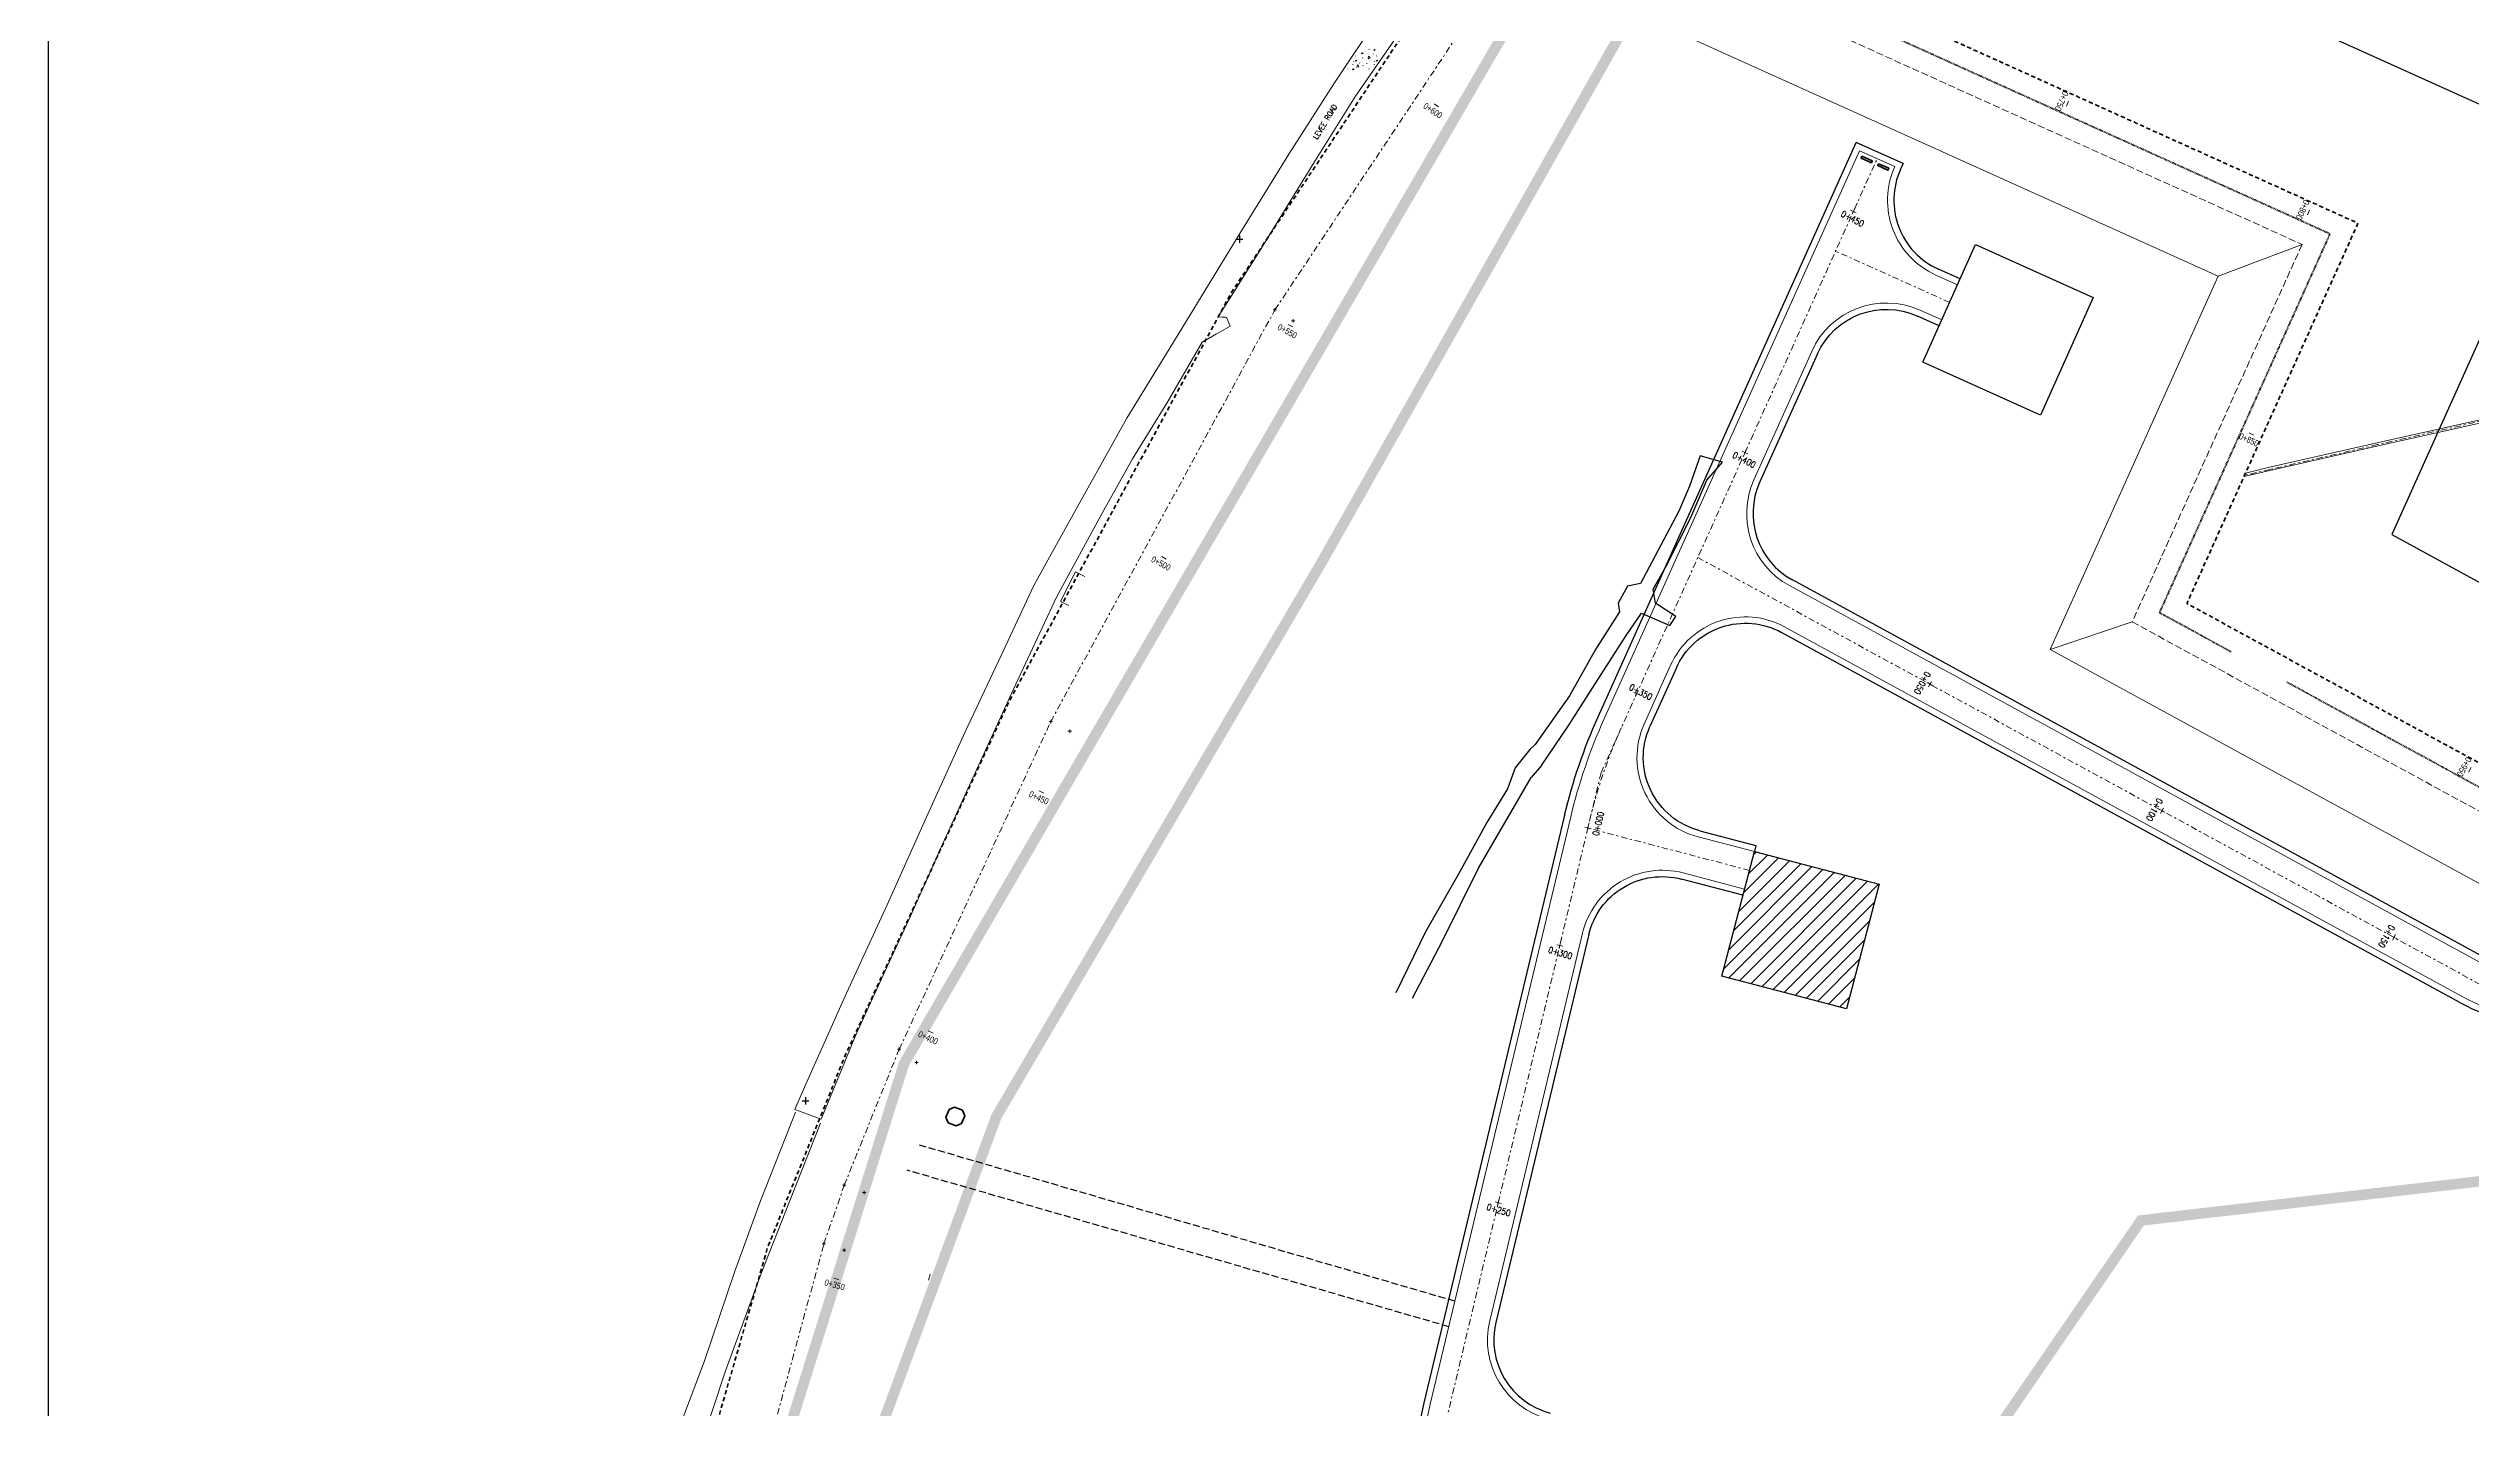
# Model space of a CAD drawing. Header units: metres. Extents: x -703672 to 3951284, y -4124475 to 4104628.
# Drawn here: x 326761.1 to 327219.4, y 4103725.8 to 4103983 of the extents above; entities that cross this region are included whole.
import ezdxf
from ezdxf.enums import TextEntityAlignment as Align

# ---------------------------------------------------------------- set-up
doc = ezdxf.new("R2010")
doc.units = ezdxf.units.M
doc.header["$MEASUREMENT"] = 0
for name, pattern in [('DGN Style 2', [1.3283826688107345, 0.7970296012864407, -0.5313530675242938]), ('DGN Style 3', [1.8597357363350286, 1.328382668810735, -0.5313530675242938]), ('DGN Style 7', [2.6567653376214695, 1.195544401929661, -0.5313530675242938, 0.3985148006432204, -0.5313530675242938])]:
    doc.linetypes.add(name, pattern=pattern)
for name, color, linetype, lineweight in [('0_가배수로', 6, 'DGN Style 2', 40), ('C-ALGN-STAT', 8, 'Continuous', 0), ('C-ALGN-STAT1', 8, 'Continuous', 0), ('C-ANNO-DIMS', 7, 'Continuous', 0), ('C-ANNO-TEXT', 7, 'Continuous', 25), ('C-PADS-OTLN', 9, 'Continuous', 30), ('C-PROP-BASE', 2, 'CONLMT', 0), ('C-PROP-CONS(Alpha)', 7, 'DGN Style 2', 40), ('C-ROAD-CNTR', 8, 'DGN Style 7', 0), ('C-ROAD-CURB', 9, 'Continuous', 0), ('C-ROAD-OTLN', 7, 'Continuous', 0), ('C-SITE-EROS', 252, 'Continuous', 0), ('C-SITE-STRC', 4, 'Continuous', 0), ('V-ANNO-PATT', 9, 'Continuous', 0), ('V-BLDG-OTLN', 7, 'Continuous', 0), ('V-DTCH-CNTR', 252, 'DGN Style 7', 0), ('V-DTCH-TOP~', 252, 'Continuous', 0), ('V-PVMT-GRVL', 9, 'Continuous', 0), ('V-SITE-WALK', 7, 'Continuous', 0)]:
    doc.layers.add(name, color=color, linetype=linetype, lineweight=lineweight)
doc.layers.add('ra', color=7, linetype='Continuous')
doc.styles.add('DGN', font='ENGINEERING.shx', dxfattribs={"width": 0.85, "height": 1.2})
doc.styles.add('Style-ENGINEERING', font='ENGINEERING.shx')
doc.styles.add('Style-STANDARD', font='STANDARD.shx')
doc.linetypes.add('CONLMT', pattern='A,0.10417,-0.00902625,[2,dgnlstyle-tsaec.shx,S=4.133597883597883e-05,R=0,X=0,Y=0],-0.00902625', length=0.1222225)

# ---------------------------------------------------------------- blocks, each defined once
blk = doc.blocks.new('lbl_tic')
at = {"color": 0, "linetype": 'ByBlock', "lineweight": -2}
blk.add_line((0, -0.04164999999999996), (0, 0.04164999999999996), dxfattribs=at)
blk = doc.blocks.new('*U464')
at = {"layer": 'C-ROAD-CURB', "linetype": 'ByBlock', "lineweight": 25}
for p, q in [((-31.15203966200352, 1.785159111022949e-05), (31.15203698724508, 1.785159111022949e-05)), ((-1.337379217147827e-06, 34.48023244738579), (-1.337379217147827e-06, -34.48019674420357))]:
    blk.add_line(p, q, dxfattribs=at)

msp = doc.modelspace()

# ---------------------------------------------------------------- hatches: boundary and pattern name
at = {"layer": 'C-ANNO-DIMS', "ltscale": 0.6}
h = msp.add_hatch(dxfattribs=at)
h.set_pattern_fill('ANSI31', color=251, scale=15)
h.set_pattern_definition([(45, (5107.240934730973, -2252.52797047561), (-1.325825214724776, 1.325825214724777), [])])
h.paths.add_polyline_path([(327107.3459212669, 4103824.961246559), (327083.7598359411, 4103831.132225329), (327077.5888571704, 4103807.546140003), (327101.1749424963, 4103801.375161232)])

# ---------------------------------------------------------------- linework, layer by layer
at = {"layer": '0_가배수로', "color": 9, "ltscale": 0.2, "transparency": 33554661, "flags": 128}
for points in [[(327046.9351024613, 4104013.742851849), (327192.6252087915, 4103947.971507637), (327160.3804271012, 4103876.323355535), (327173.9380574852, 4103868.92564632)], [(327184.4719425737, 4103863.177841092), (327235.2938900581, 4103835.446889693), (327389.7080435517, 4103846.119885806), (327381.2793547888, 4103944.053221144), (327523.1418105702, 4103955.681291291), (327570.5540069416, 4103962.126088801), (327620.1784208941, 4103966.193663715), (327675.8156990571, 4103968.195544447), (327686.2244195807, 4103969.048718261)]]:
    msp.add_lwpolyline(points, dxfattribs=at)
at = {"layer": 'C-ALGN-STAT1', "flags": 128}
for points in [[(327023.2080528825, 4103972.558923205), (327024.0406190174, 4103972.004997551)], [(327143.179329385, 4103973.036646095), (327142.7678683494, 4103972.125218744)], [(327188.7506969357, 4103952.463594314), (327188.3392359001, 4103951.552166963)], [(326995.5681021194, 4103930.844906794), (326996.4464266134, 4103930.366841858)], [(327178.2325684059, 4103909.899297232), (327177.3206617294, 4103910.309694861)], [(326971.664855307, 4103886.928682096), (326972.543179801, 4103886.450617159)], [(327219.303696861, 4103847.019876775), (327218.824713092, 4103846.142053018)], [(326948.4931097846, 4103842.608148233), (326949.4009919366, 4103842.18892276)], [(326927.5318360832, 4103797.214040633), (326928.4397182352, 4103796.794815159)], [(326909.6489520112, 4103750.488040665), (326910.6137199243, 4103750.224938263)]]:
    msp.add_lwpolyline(points, dxfattribs=at)
at = {"layer": 'C-ANNO-TEXT', "color": 0, "lineweight": -2, "ltscale": 0.6}
msp.add_lwpolyline([(328463.3450396977, 4103313.934211505), (328463.3450396977, 4102748.37939936), (326761.1303998812, 4102748.37939936), (326761.1303998812, 4104627.862561522), (328463.3450396977, 4104627.862561522), (328463.3450396977, 4103413.092090987)], dxfattribs=at)
at = {"layer": 'C-ANNO-TEXT', "color": 1, "lineweight": -2, "ltscale": 0.6, "const_width": 2}
for points in [[(327467.2386248326, 4103797.2247401), (327156.8648356255, 4103761.373978369), (326979.0661552008, 4103502.615700151), (326871.4499485465, 4103518.203972804), (326865.2079128604, 4103607.054358139), (326922.9155558757, 4103790.989934454), (327072.6458671009, 4104048.19014053), (327277.7320847269, 4104241.620140299), (327549.8820684357, 4104392.415849384)], [(327554.8350382773, 4104380.16774108), (327275.3480059607, 4104220.406195212), (327093.3818080015, 4104047.583524398), (327001.8950954843, 4103885.810832099), (326940.431142319, 4103781.08774414), (326891.8948100628, 4103650.048591174), (326879.9189725379, 4103599.019840731), (326881.1756962286, 4103522.160821603), (327011.0294437818, 4103497.589092612), (327253.4385069069, 4103456.857713948), (327544.716564442, 4103334.973178718), (327826.9203376779, 4103396.417603671), (327953.6137947738, 4102865.62848762), (328093.7569675464, 4102751.786021037), (328281.8958965763, 4102788.880219985)]]:
    msp.add_lwpolyline(points, dxfattribs=at)
at = {"layer": 'C-ANNO-TEXT', "color": 251, "lineweight": 30, "ltscale": 0.6, "elevation": 5.983413176301609}
msp.add_lwpolyline([(327148.2210934783, 4104005.32173222), (327237.5672886667, 4103964.986671002), (327204.3087896064, 4103891.086031132), (327242.859386134, 4103870.050931699), (327352.868292851, 4103877.654668839), (327344.4810744388, 4103975.106158198), (327519.4609574685, 4103989.493506075)], dxfattribs=at)
at = {"layer": 'C-PADS-OTLN', "flags": 128}
for points in [[(327125.6086251575, 4103945.941336878), (327147.8422817306, 4103935.938891408), (327137.8398362606, 4103913.705234834), (327115.6061796875, 4103923.707680305), (327125.6086251575, 4103945.941336878)], [(327083.7598359411, 4103831.132225329), (327107.3459212669, 4103824.961246559), (327101.1749424963, 4103801.375161232), (327077.5888571704, 4103807.546140003), (327083.7598359411, 4103831.132225329)]]:
    msp.add_lwpolyline(points, close=True, dxfattribs=at)
at = {"layer": 'C-PROP-BASE', "color": 30, "linetype": 'ByBlock'}
for p, q in [((326993.0779347311, 4103933.591029526), (326992.7604347311, 4103933.591029526)), ((326993.0779347311, 4103933.908847027), (326993.0779347311, 4103933.273847027)), ((326993.0779347311, 4103933.591029526), (326993.3957522312, 4103933.591029526))]:
    msp.add_line(p, q, dxfattribs=at)
at = {"layer": 'C-PROP-BASE', "linetype": 'ByBlock'}
for p, q in [((326996.5064433023, 4103931.52299048), (326996.1889433023, 4103931.52299048)), ((326996.5064433023, 4103931.84080798), (326996.5064433023, 4103931.20580798)), ((326996.5064433023, 4103931.52299048), (326996.8242608023, 4103931.52299048)), ((326950.6879347317, 4103855.710029526), (326950.3704347317, 4103855.710029526)), ((326950.6879347317, 4103856.027847027), (326950.6879347317, 4103855.392847027)), ((326950.6879347317, 4103855.710029526), (326951.0057522317, 4103855.710029526)), ((326954.2642244861, 4103853.913501364), (326953.9467244861, 4103853.913501364)), ((326954.2642244861, 4103854.231318865), (326954.2642244861, 4103853.596318864)), ((326954.2642244861, 4103853.913501364), (326954.5820419862, 4103853.913501364)), ((326922.0259347268, 4103793.757029515), (326921.7084347268, 4103793.757029515)), ((326922.0259347268, 4103794.074847016), (326922.0259347268, 4103793.439847016)), ((326922.0259347268, 4103793.757029515), (326922.3437522269, 4103793.757029515)), ((326925.317749516, 4103791.226499698), (326925.000249516, 4103791.226499698)), ((326925.317749516, 4103791.544317199), (326925.317749516, 4103790.909317199)), ((326925.317749516, 4103791.226499698), (326925.6355670161, 4103791.226499698)), ((326911.641934732, 4103768.051029527), (326911.324434732, 4103768.051029527)), ((326911.641934732, 4103768.368847027), (326911.641934732, 4103767.733847027)), ((326911.641934732, 4103768.051029527), (326911.959752232, 4103768.051029527)), ((326915.3878088041, 4103766.644541306), (326915.070308804, 4103766.644541306)), ((326915.3878088041, 4103766.962358807), (326915.3878088041, 4103766.327358807)), ((326915.3878088041, 4103766.644541306), (326915.7056263041, 4103766.644541306)), ((326907.7809347311, 4103756.941029524), (326907.4634347311, 4103756.941029524)), ((326907.7809347311, 4103757.258847025), (326907.7809347311, 4103756.623847025)), ((326907.7809347311, 4103756.941029524), (326908.0987522311, 4103756.941029524)), ((326911.604088704, 4103755.756913666), (326911.286588704, 4103755.756913666)), ((326911.604088704, 4103756.074731167), (326911.604088704, 4103755.439731167)), ((326911.604088704, 4103755.756913666), (326911.921906204, 4103755.756913666))]:
    msp.add_line(p, q, dxfattribs=at)
at = {"layer": 'C-PROP-BASE', "color": 251, "linetype": 'DGN Style 7'}
msp.add_lwpolyline([(326898.2937754635, 4103722.152647553), (326907.780934731, 4103756.941029524), (326911.6419347322, 4103768.051029528), (326922.0259347268, 4103793.757029515), (326950.6879347315, 4103855.710029526), (326993.0779347291, 4103933.591029523), (327044.750934731, 4104011.257029525)], dxfattribs=at)
at = {"layer": 'C-PROP-CONS(Alpha)', "color": 9, "transparency": 33554661, "flags": 128}
msp.add_lwpolyline([(328051.3527000129, 4102748.37939936), (328033.3155557459, 4102763.759859016), (328008.635876491, 4102785.194791595), (328001.0587122234, 4102791.754994317), (327978.7635198684, 4102811.492673358), (327966.1439298082, 4102822.81362133), (327961.8799502737, 4102829.347595384), (327957.057644274, 4102838.760785415), (327950.9142166439, 4102852.447486374), (327944.9108842695, 4102882.46314165), (327922.9503158275, 4102979.617200589), (327922.1960612735, 4102984.074704956), (327896.895254712, 4103096.805002357), (327873.602682129, 4103197.996084934), (327970.2778919048, 4103222.03458913), (327945.2853782952, 4103305.343080384), (327930.2819876203, 4103330.564998057), (327883.5789010234, 4103409.045375251), (327883.5789010235, 4103409.045375251), (327870.9613363898, 4103413.475533437), (327831.8293273544, 4103476.306306486), (327799.6734495071, 4103521.613691107), (327806.6592676204, 4103526.955593927), (327784.9216440988, 4103571.617824119), (327626.2738909589, 4103555.289453546), (327612.5795421994, 4103537.316554541), (327610.912267143, 4103605.482858766), (327464.3899750119, 4103600.408329677), (327376.9287606052, 4103410.137822579), (327521.4700117525, 4103346.727226583), (327528.8281654069, 4103347.647212733), (327568.3287292437, 4103211.27215154), (327234.5934998402, 4103358.397358307), (327245.9429127203, 4103450.162797557), (327247.4057606828, 4103462.282137395), (327240.1466832621, 4103465.304146356), (327209.4846702361, 4103470.912804143), (327163.5775247305, 4103479.173001934), (327097.1773292364, 4103490.791457197), (327094.8037589096, 4103490.336329404), (327087.5669605479, 4103491.465917642), (327077.449539086, 4103494.95888159), (327074.0302851388, 4103496.139353393), (327072.3445527111, 4103496.70369043), (327040.4265800085, 4103507.290822693), (327024.6254833043, 4103509.746641063), (327005.0554566061, 4103511.621346213), (326997.3663593705, 4103513.401218432), (326987.1858611336, 4103509.176851866), (326924.9401869376, 4103516.679666858), (326868.1898380349, 4103514.452095245, -0.4874798272826256), (326842.7291952347, 4103544.504835935), (326855.8128268328, 4103607.653487044), (326872.3549334486, 4103674.829124694), (326885.7849688843, 4103716.963841686), (326897.1820855098, 4103756.392376348), (326911.8079730987, 4103792.562866542), (326942.7784593481, 4103859.495280759), (326985.0309523789, 4103937.170100313), (327038.3759761521, 4104017.339902852), (327049.9699591843, 4104031.93014326), (327093.2772874826, 4104085.216318096), (327121.0561478767, 4104115.05712215), (327147.4927338528, 4104141.109056442), (327201.0579048989, 4104189.950156559), (327247.8236230445, 4104227.241544621), (327274.2756034104, 4104246.458416275), (327310.9052788371, 4104272.189052842), (327338.7507480193, 4104290.682435896), (327394.3822770293, 4104323.718145463), (327454.7797406209, 4104356.193582261), (327554.8217139727, 4104397.588329164), (327560.1573850386, 4104391.696800068), (327629.8959608893, 4104414.015198105), (327759.0313031515, 4104448.398455133), (327757.2739255879, 4104455.165774307), (328107.0540342975, 4104542.510103815), (328119.3380608568, 4104542.510103815), (328124.6483431717, 4104536.17317302), (328129.4254646109, 4104518.549251009), (328131.921990407, 4104503.029638088), (328135.078302787, 4104500.213224401), (328154.085317786, 4104500.667789092), (328149.8985258908, 4104547.783738694), (328149.7745655841, 4104555.824714896), (328168.0966631506, 4104560.116307975), (328180.1971601305, 4104561.571233069), (328186.8764764442, 4104562.389659171), (328203.8937110046, 4104564.517264253), (328194.5649608789, 4104557.623580912), (328191.4437345657, 4104556.202444898), (328187.3603782359, 4104545.719257489), (328182.8253075863, 4104532.763466077), (328181.3393865761, 4104525.839460123), (328180.4385673145, 4104514.508980992), (328180.3416913476, 4104501.519693172), (328182.9952471908, 4104464.369911368), (328121.0450735461, 4104464.115166628), (328089.3117504606, 4104492.939601823), (327768.6929376793, 4104411.193379837), (327762.394272341, 4104435.44831491), (327630.6153729495, 4104402.081270727), (327568.961239384, 4104381.975780278), (327586.7809209799, 4104362.299684941), (327579.7950375145, 4104360.190021981), (327526.9949811692, 4104339.560635842), (327472.178603134, 4104315.449356015), (327377.0616109308, 4104262.394203749), (327337.8150383515, 4104235.453131521), (327331.8477650884, 4104234.203481648), (327216.3820695355, 4104145.337984444), (327178.5929724798, 4104112.042658567), (327136.6371358891, 4104068.619937841), (327133.1617217513, 4104062.073926368), (327081.9927725713, 4104002.304896605), (327197.9125123062, 4103949.973291562), (327165.5484697489, 4103878.060140899), (327236.1839484199, 4103839.517953459), (327385.373955234, 4103849.829860281), (327376.9496945368, 4103947.711745712), (327522.7087312953, 4103959.659207741), (327570.1209276664, 4103966.104005254), (327619.9429955619, 4103970.187781311), (327675.5802737248, 4103972.189662043), (327840.2462419602, 4103985.686872555), (327861.3262067086, 4103740.757760243), (327930.6420660896, 4103742.354851621), (327992.4427256854, 4103748.227855178), (328033.5029494578, 4103744.724846469), (328070.8848923553, 4103745.586155542), (328069.9830035489, 4103756.769478619), (328241.8330771768, 4103770.442215998), (328288.4642937218, 4103241.598537642), (328052.9743225681, 4103223.495877456), (328046.3409570817, 4103208.988679592), (328077.9633670195, 4102853.33535271), (328045.914018165, 4102815.224954779), (328124.4115326538, 4102748.37939936)], format="xyb", dxfattribs=at)
at = {"layer": 'C-ROAD-CNTR'}
for p, q in [((327054.7634079821, 4103846.033820392), (327106.9668057176, 4103962.173450688)), ((327120.6868291084, 4103935.010866898), (327099.1157563481, 4103944.706810378)), ((327228.0243383885, 4103802.19647639), (327073.0648465031, 4103886.749988227)), ((327054.7634079821, 4103846.033820392), (327025.818523939, 4103724.969490983)), ((327082.8308985627, 4103827.581735677), (327052.2643654139, 4103835.589658112))]:
    msp.add_line(p, q, dxfattribs=at)
at = {"layer": 'C-ROAD-CNTR', "extrusion": (0, 0, -1)}
msp.add_arc((-327149.8292431817, 4103813.615319551), 100, 13.45653089447204, 24.20335659252426, dxfattribs=at)
at = {"layer": 'C-ROAD-CURB', "linetype": 'Continuous', "lineweight": 25}
for p, q in [((327054.1959671126, 4103856.601352262), (327103.0351113954, 4103965.25635188)), ((327111.8824435655, 4103961.279580136), (327103.0351113954, 4103965.25635188)), ((327111.8824435656, 4103961.279580136), (327111.3904718035, 4103960.185064817)), ((327122.6752149806, 4103939.434532981), (327118.5707825306, 4103941.27942709)), ((327118.6984432361, 4103930.587200813), (327114.594010788, 4103932.432094921)), ((327095.6884183405, 4103925.251884927), (327084.756666903, 4103900.931445541)), ((327221.7172218128, 4103811.162976103), (327090.9501732346, 4103882.515902311)), ((327217.0663739833, 4103802.650653082), (327088.900262979, 4103872.584379969)), ((327069.0078208549, 4103865.894163736), (327064.0099281141, 4103854.775090259)), ((327047.8577163762, 4103838.014709316), (327021.2698646259, 4103726.89701893)), ((327073.4288458449, 4103835.079270414), (327084.0639525701, 4103832.293049637)), ((327084.0639525701, 4103832.293049637), (327083.7598359411, 4103831.132225328)), ((327081.6006078743, 4103822.890372736), (327069.9601042388, 4103825.939990753)), ((327052.4286292069, 4103815.434552801), (327034.8773275584, 4103742.083004103)), ((327021.2698646259, 4103726.89701893), (326994.7917082316, 4103602.316795134))]:
    msp.add_line(p, q, dxfattribs=at)
for centre, radius, start, end in [((327124.4334460302, 4103954.322401317), 14.3, 155.7966434061317, 245.7966434119009), ((327097.7996411307, 4103895.068782042), 14.3, 155.7966434061317, 241.3809486233237), ((327235.5119543593, 4103836.444300316), 38.49999999999999, 241.3809486233237, 273.9539547602727), ((327048.7847460927, 4103738.755285708), 14.3, 166.5434691055279, 255.3379961001856)]:
    msp.add_arc(centre, radius, start, end, dxfattribs=at)
at = {"layer": 'C-ROAD-CURB', "linetype": 'Continuous', "lineweight": 25, "extrusion": (0, 0, -1)}
for centre, radius, start, end in [((-327108.731347289, 4103919.389120694), 14.3, 24.20376486075331, 114.2033565880991), ((-327082.0507950825, 4103860.031500238), 14.3, 24.2033565938683, 118.6190513766763), ((-327149.8292431817, 4103813.615319551), 104.85, 13.45653089447204, 24.20335659252426), ((-327077.0529023418, 4103848.91242676), 14.3, 284.6806062265426, 24.2033565938683), ((-327066.3360477412, 4103812.106834406), 14.3, 13.45653089447204, 104.6806062297781)]:
    msp.add_arc(centre, radius, start, end, dxfattribs=at)
at = {"layer": 'C-ROAD-OTLN'}
for p, q in [((327055.2904824324, 4103856.109380499), (327103.6376549532, 4103963.669864798)), ((327110.2959564829, 4103960.677036579), (327103.6376549532, 4103963.669864798)), ((327122.1832432185, 4103938.340017661), (327118.0788107685, 4103940.18491177)), ((327122.1914427473, 4103938.358259584), (327119.1904149984, 4103931.681716133)), ((327119.1904149984, 4103931.681716133), (327115.0859825503, 4103933.526610241)), ((327094.5939030207, 4103925.743856689), (327083.6621515832, 4103901.423417303)), ((327221.14244129, 4103810.109587594), (327090.3753927118, 4103881.462513803)), ((327217.6411545061, 4103803.704041591), (327089.4750435018, 4103873.637768477)), ((327067.913305535, 4103866.386135499), (327062.9154127943, 4103855.267062021)), ((327049.0247724768, 4103837.735460219), (327022.4404726955, 4103726.632614455)), ((327073.1247292158, 4103833.918446105), (327083.7598359411, 4103831.132225329)), ((327083.7598359411, 4103831.132225329), (327081.9047245035, 4103824.051197045)), ((327081.9047245035, 4103824.051197045), (327070.2642208679, 4103827.100815062)), ((327051.2615731061, 4103815.713801897), (327033.7102714576, 4103742.362253198)), ((327022.4404726955, 4103726.632614455), (327003.9278778852, 4103639.530507716))]:
    msp.add_line(p, q, dxfattribs=at)
at = {"layer": 'C-ROAD-OTLN', "linetype": 'DGN Style 3', "lineweight": 25}
for p, q in [((327027.0977153537, 4103746.096467819), (326925.4946311203, 4103775.732452147)), ((327025.945100259, 4103741.279383369), (326923.5599041772, 4103770.85556455))]:
    msp.add_line(p, q, dxfattribs=at)
at = {"layer": 'C-ROAD-OTLN', "lineweight": 35, "flags": 128}
for points in [[(327104.1068095947, 4103962.639379247), (327106.0434448924, 4103961.76888446), (327105.8815965864, 4103961.408812065), (327103.9449612886, 4103962.279306851), (327104.1068095947, 4103962.639379247)], [(327107.2514606786, 4103961.233678184), (327109.1880959763, 4103960.363183397), (327109.0262476702, 4103960.003111002), (327107.0896123725, 4103960.873605789), (327107.2514606786, 4103961.233678184)]]:
    msp.add_lwpolyline(points, close=True, dxfattribs=at)
at = {"layer": 'C-ROAD-OTLN'}
for centre, radius, start, end in [((327124.4334460302, 4103954.322401317), 15.5, 155.7966434061317, 245.7966434119009), ((327097.7996411307, 4103895.068782042), 15.5, 155.7966434061317, 241.3809486233237), ((327235.5119543593, 4103836.444300316), 37.3, 241.3809486233237, 273.9539547602727), ((327048.7847460927, 4103738.755285708), 15.5, 166.5434691055279, 255.3379961001856)]:
    msp.add_arc(centre, radius, start, end, dxfattribs=at)
at = {"layer": 'C-ROAD-OTLN', "extrusion": (0, 0, -1)}
for centre, radius, start, end in [((-327108.731347289, 4103919.389120694), 15.5, 24.20376486075331, 114.2033565880991), ((-327082.0507950825, 4103860.031500238), 15.5, 24.2033565938683, 118.6190513766763), ((-327149.8292431817, 4103813.615319551), 103.65, 13.45653089447204, 24.20335659252426), ((-327077.0529023418, 4103848.91242676), 15.5, 284.6806062265426, 24.2033565938683), ((-327066.3360477412, 4103812.106834406), 15.5, 13.45653089447204, 104.6806062297781)]:
    msp.add_arc(centre, radius, start, end, dxfattribs=at)
at = {"layer": 'C-SITE-EROS', "linetype": 'DGN Style 3', "transparency": 33554661}
for p, q in [((327045.8602168753, 4104009.839384985), (327187.3379052768, 4103945.969723712)), ((327187.3379052768, 4103945.969723712), (327155.2123844536, 4103874.586570171)), ((327155.2123844536, 4103874.586570171), (327234.4038316964, 4103831.375825928))]:
    msp.add_line(p, q, dxfattribs=at)
at = {"layer": 'C-SITE-EROS', "linetype": 'Continuous'}
for p, q in [((327031.6446568436, 4104003.090793403), (327171.4759947328, 4103939.964371935)), ((327171.4759947326, 4103939.964371935), (327187.3379052769, 4103945.969723712)), ((327139.7082565103, 4103869.376214077), (327171.4759947326, 4103939.964371935)), ((327139.7082565103, 4103869.376214077), (327155.2123844538, 4103874.586570171)), ((327139.7082565103, 4103869.376214077), (327231.7336566102, 4103819.162634631))]:
    msp.add_line(p, q, dxfattribs=at)
at = {"layer": 'C-SITE-STRC', "lineweight": 60, "flags": 128}
msp.add_lwpolyline([(326933.8273741061, 4103779.719792483), (326932.7666845485, 4103779.26947701), (326931.3106251546, 4103779.857655675), (326930.8603096816, 4103780.918345234), (326931.448488346, 4103782.374404628), (326932.5091779066, 4103782.824720101), (326933.9652372998, 4103782.236541436), (326934.4155527728, 4103781.175851876), (326933.8273741061, 4103779.719792483)], close=True, dxfattribs=at)
at = {"layer": 'ra'}
for p, q in [((327073.5030028798, 4103905.963467593, 7.53), (327071.512448984, 4103900.271202298, 7.47)), ((327077.7564306933, 4103904.801458628, 7.49), (327073.5030028798, 4103905.963467593, 7.53)), ((327074.7752679386, 4103901.365598237, 7.52), (327077.7564306933, 4103904.801458628, 7.49)), ((327071.512448984, 4103900.271202298, 7.47), (327069.4986971066, 4103895.517635493, 7.47)), ((327071.7403066165, 4103894.338073369, 7.45), (327074.7752679386, 4103901.365598237, 7.52)), ((327069.4986971066, 4103895.517635493, 7.47), (327064.9209649989, 4103886.953321991, 7.31)), ((327067.0810008061, 4103885.131338097, 7.41), (327071.7403066165, 4103894.338073369, 7.45)), ((327064.9209649989, 4103886.953321991, 7.31), (327062.2385952365, 4103881.845784673, 7.41)), ((327064.5953529584, 4103880.766815239, 7.44), (327067.0810008061, 4103885.131338097, 7.41)), ((327059.7387972284, 4103881.360424066, 7.38), (327058.0056962006, 4103878.151279191, 7.46)), ((327062.2385952365, 4103881.845784673, 7.41), (327059.7387972284, 4103881.360424066, 7.38)), ((327065.0581226333, 4103878.14446663, 7.43), (327064.5953529584, 4103880.766815239, 7.44)), ((327058.2368630444, 4103876.498033327, 7.52), (327053.7192138377, 4103869.358769314, 7.46)), ((327058.0056962006, 4103878.151279191, 7.46), (327058.2368630444, 4103876.498033327, 7.52)), ((327059.4792030951, 4103871.998817373, 7.62), (327062.387456344, 4103876.245396707, 7.52)), ((327062.387456344, 4103876.245396707, 7.52), (327067.7464089804, 4103873.911799561, 7.5)), ((327068.8831194203, 4103875.592188318, 7.53), (327065.0581226333, 4103878.14446663, 7.43)), ((327053.1798686355, 4103862.144543662, 7.58), (327059.4792030951, 4103871.998817373, 7.62)), ((327067.7464089804, 4103873.911799561, 7.5), (327068.8831194203, 4103875.592188318, 7.53)), ((327053.7192138377, 4103869.358769314, 7.46), (327048.8053777119, 4103860.603505324, 7.48)), ((327048.6841642841, 4103855.049826516, 7.43), (327053.1798686355, 4103862.144543662, 7.58)), ((327048.8053777119, 4103860.603505324, 7.48), (327042.3314418445, 4103851.386057609, 7.37)), ((327043.5145377302, 4103847.397205377, 7.27), (327048.6841642841, 4103855.049826516, 7.43)), ((327041.3002203718, 4103850.438606146, 7.35), (327038.5070238049, 4103846.951768189, 7.28)), ((327042.3314418445, 4103851.386057609, 7.37), (327041.3002203718, 4103850.438606146, 7.35)), ((327031.6014487547, 4103827.993259565, 7.38), (327041.5722801327, 4103845.13068372, 7.25)), ((327038.5070238049, 4103846.951768189, 7.28), (327037.0972327921, 4103842.995634938, 7.33)), ((327043.5145377302, 4103847.397205377, 7.27), (327041.5722801327, 4103845.13068372, 7.25)), ((327037.0972327921, 4103842.995634938, 7.33), (327033.1865940284, 4103836.608730096, 7.39)), ((327033.1865940284, 4103836.608730096, 7.39), (327027.8766532696, 4103826.999634086, 7.48)), ((327027.8766532696, 4103826.999634086, 7.48), (327021.5879688693, 4103815.943868146, 7.44)), ((327024.8048718104, 4103814.246611398, 7.38), (327031.6014487547, 4103827.993259565, 7.38)), ((327021.5879688693, 4103815.943868146, 7.44), (327015.9667228322, 4103804.42791634, 7.47)), ((327019.1024256733, 4103803.385518771, 7.49), (327024.8048718104, 4103814.246611398, 7.38))]:
    msp.add_line(p, q, dxfattribs=at)
at = {"layer": 'V-ANNO-PATT', "linetype": 'Continuous'}
for p, q in [((327008.301143833, 4103981.544904762, 11.34928736597924), (327008.3366458099, 4103981.624903859, 11.34922275320487)), ((327009.6507751296, 4103981.180808875, 11.36301496837032), (327009.6863771026, 4103981.260807971, 11.36295124448668)), ((327010.8496990407, 4103982.868089821, 11.36565364029474), (327010.8851953867, 4103982.814790423, 11.36622248409394)), ((327011.7473275886, 4103982.016199441, 11.37768153694428), (327011.7562238618, 4103981.936300343, 11.37814034199513)), ((327012.3009858045, 4103981.544904762, 11.38484299550208), (327012.3364877814, 4103981.624903859, 11.3847783827277)), ((327006.8497018144, 4103979.192831323, 11.34756344921814), (327006.8851981604, 4103979.139531926, 11.34813229301734)), ((327007.8441951571, 4103979.9653226, 11.35273246083337), (327007.8797971301, 4103980.045321697, 11.35266873694973)), ((327007.9115172229, 4103980.550615991, 11.35054927295338), (327007.9471135649, 4103980.497316593, 11.35111900564332)), ((327009.1076604177, 4103980.324618543, 11.36225616134875), (327009.1431567636, 4103980.271319145, 11.36282500514795)), ((327009.7395116494, 4103979.761124906, 11.37055087722054), (327009.7751136181, 4103979.841024004, 11.37048762854813)), ((327010.4587996939, 4103980.150820505, 11.3750927701245), (327010.4944016626, 4103980.230719603, 11.3750295214521)), ((327010.8495437859, 4103979.192831323, 11.38311907874097), (327010.8850401319, 4103979.139531926, 11.38368792254017)), ((327011.8440371286, 4103979.9653226, 11.38828809035621), (327011.8796391016, 4103980.045321697, 11.38822436647256)), ((327011.9113591945, 4103980.550615991, 11.38610490247621), (327011.9469555365, 4103980.497316593, 11.38667463516615))]:
    msp.add_line(p, q, dxfattribs=at)
at = {"layer": 'V-ANNO-PATT', "linetype": 'Continuous', "extrusion": (-0.008888807010631402, 0.00475230008571231, 0.9999492010866468), "elevation": 16607.98687870518, "flags": 128}
msp.add_lwpolyline([(326996.6567711662, 4103949.419051351), (326996.7632711661, 4103949.641051349), (326996.9408711662, 4103949.507851349), (326996.6567711662, 4103949.419051351)], dxfattribs=at)
at = {"layer": 'V-ANNO-PATT', "linetype": 'Continuous', "extrusion": (-0.00888880700152464, 0.004752300075215678, 0.9999492010867778), "elevation": 16607.9868386052, "flags": 128}
msp.add_lwpolyline([(326997.9129711922, 4103948.50565151), (326997.9833711922, 4103949.013151511), (326998.3013711923, 4103948.684751509), (326997.9212711923, 4103948.50865151)], dxfattribs=at)
at = {"layer": 'V-ANNO-PATT', "linetype": 'Continuous', "extrusion": (-0.008888807004627122, 0.004752300066499531, 0.9999492010867914), "flags": 128}
for points, elevation in [([(326998.9638711829, 4103950.05385165), (326999.0703711832, 4103950.275851651), (326999.2479711829, 4103950.142651652), (326998.9638711829, 4103950.05385165)], 16607.98680181973), ([(326994.9638711831, 4103946.378551652), (326995.070371183, 4103946.60055165), (326995.2479711828, 4103946.467351649), (326994.9638711831, 4103946.378551652)], 16607.98680181977)]:
    msp.add_lwpolyline(points, dxfattribs=dict(at, elevation=elevation))
at = {"layer": 'V-ANNO-PATT', "linetype": 'Continuous', "extrusion": (-0.008888807010791549, 0.004752300085509712, 0.9999492010866464), "elevation": 16607.98687782136, "flags": 128}
msp.add_lwpolyline([(326995.5005711655, 4103948.029151357), (326995.6071711653, 4103948.25115136), (326995.7847711655, 4103948.117951358), (326995.5005711655, 4103948.029151357)], dxfattribs=at)
at = {"layer": 'V-ANNO-PATT', "linetype": 'Continuous', "extrusion": (-0.008888807009327676, 0.004752300082851797, 0.999949201086672), "elevation": 16607.98686739202, "flags": 128}
msp.add_lwpolyline([(326995.7225711693, 4103946.93805139), (326995.9623711696, 4103947.390851389), (326996.1488711694, 4103946.97355139), (326995.7314711694, 4103946.938051389)], dxfattribs=at)
at = {"layer": 'V-ANNO-PATT', "linetype": 'Continuous', "extrusion": (-0.008888807005809882, 0.004752300083117499, 0.999949201086702), "elevation": 16607.98686963281, "flags": 128}
msp.add_lwpolyline([(326999.5005711802, 4103948.029151388), (326999.6071711802, 4103948.25115139), (326999.7202085071, 4103948.166373393)], dxfattribs=at)
at = {"layer": 'V-ANNO-PATT', "linetype": 'Continuous', "extrusion": (-0.006745515096435476, -0.002107708448025791, 0.9999750274837776), "elevation": -10844.47199290166, "flags": 128}
msp.add_lwpolyline([(327005.1132939265, 4103966.920645318), (327004.9555027864, 4103966.871343016)], dxfattribs=at)
at = {"layer": 'V-BLDG-OTLN', "linetype": 'Continuous', "extrusion": (0.4336167155785596, -0.2484681014417151, 0.8661640413552231), "elevation": -877901.4673434887, "flags": 128}
msp.add_lwpolyline([(3723290.226209364, 1521564.033649727), (3723290.104829164, 1521566.243293489), (3723283.825411109, 1521565.898352357), (3723283.936677053, 1521563.87283173)], dxfattribs=at)
at = {"layer": 'V-DTCH-CNTR'}
msp.add_polyline3d([(327376.9606838096, 4103947.58406083, 6.858684794135712), (327376.8564191138, 4103947.559106064, 6.858695921021678), (327358.6388195591, 4103943.654522348, 6.738398109728038), (327333.7280034515, 4103937.907249865, 6.66662491581765), (327305.4447816215, 4103931.890537461, 6.86571304000212), (327267.5893310937, 4103923.029890019, 6.483101757772737), (327243.1833821035, 4103917.493787744, 6.488525897474972), (327225.1324997105, 4103913.453795479, 6.583549530834162), (327201.5977234867, 4103908.099390991, 6.601482341351165), (327181.2818509958, 4103903.418508308, 6.641194399431861), (327176.4581270933, 4103902.301483151, 6.588134407776053)], dxfattribs=at)
at = {"layer": 'V-DTCH-TOP~', "linetype": 'Continuous'}
for points in [[(327176.6522842876, 4103902.732901925, 7.024771639855494), (327181.1762324547, 4103903.849434528, 7.05675877400413), (327201.7834427703, 4103908.520206857, 7.067994599850856), (327225.0204068513, 4103913.706575987, 7.078964695149338), (327243.0724162961, 4103917.963259079, 6.975266764361749), (327267.4449363278, 4103923.359657106, 7.035635428355711), (327305.0554053014, 4103932.166978702, 7.043843330422682), (327333.7484103859, 4103938.467059284, 6.737634875682886), (327358.3706678234, 4103944.088661733, 7.040206472824906), (327371.0076105692, 4103946.851689061, 6.85273811126271), (327398.5198917987, 4103953.483752251, 6.973971061735078), (327413.4996670089, 4103956.743587356, 6.830696813908993)], [(327376.9943785504, 4103947.192560034, 6.906300440381337), (327376.7292251419, 4103947.128190226, 6.90540524427783), (327358.8723535009, 4103943.29009265, 6.859220483743883), (327333.7560254447, 4103937.550738451, 6.844032152448705), (327305.6405210821, 4103931.290060135, 6.857481711536607), (327267.8296067204, 4103922.629011367, 6.945325175149478), (327243.2032295461, 4103917.157263606, 6.956019156014598), (327225.1869346325, 4103913.133145304, 7.076710427525718), (327201.7022333908, 4103907.883677945, 7.082692200699128), (327181.2188656403, 4103903.205077282, 7.09696831066568), (327176.3607500643, 4103902.085110646, 7.051729774523935)]]:
    msp.add_polyline3d(points, dxfattribs=at)
at = {"layer": 'V-PVMT-GRVL', "linetype": 'Continuous'}
for points in [[(326902.4307397266, 4103781.875897856, 11.19545629602576), (326895.7914857034, 4103765.101769996, 11.57075456676708), (326890.8933594294, 4103751.564922925, 11.63386592749884), (326885.1563944803, 4103734.64208827, 11.75510403305164), (326879.5327589634, 4103719.838045964, 11.77250758433838)], [(326907.1657572107, 4103779.764841011, 11.19306500367506), (326901.2718055127, 4103764.957140814, 11.45990557903475), (326895.9010517693, 4103751.355892628, 11.61844096046246), (326889.0842364597, 4103732.749090915, 11.79384854982639), (326884.5097586311, 4103718.831420667, 11.74975144258377)]]:
    msp.add_polyline3d(points, dxfattribs=at)
at = {"layer": 'V-SITE-WALK', "linetype": 'Continuous'}
msp.add_line((326902.2915729515, 4103782.387751229, 11.21209557184593), (326907.2762670137, 4103780.538530518, 11.13760096526373), dxfattribs=at)
for points in [[(327015.8242208528, 4103993.534814995, 11.56454292837649), (327012.9964528068, 4103989.430488725, 11.56302340324138), (327004.1984873128, 4103976.370063199, 11.44968703296959), (326995.7084427194, 4103963.021940068, 11.38062397338017), (326985.9728338413, 4103947.230917315, 11.33615699362819), (326975.4453548092, 4103930.066882571, 11.43439102391204), (326965.1005174918, 4103913.104510883, 11.37939677674913), (326953.4051376962, 4103892.178981707, 11.37495894016171), (326947.5051413529, 4103881.440388717, 11.41172243017666), (326941.2944575386, 4103868.230285231, 11.44258224985896), (326934.4699591148, 4103853.759748316, 11.38990870934246), (326926.7878158994, 4103836.829255498, 11.33110160926437), (326919.7235983932, 4103821.095988119, 11.37539820712591), (326912.0688028972, 4103804.346134172, 11.22769789766056), (326904.1372024009, 4103786.584036815, 11.21438255705966), (326902.2915729515, 4103782.387751229, 11.21209557184593)], [(327015.8242208528, 4103993.534814995, 11.56454292837649), (327012.9964528068, 4103989.430488725, 11.56302340324138), (327004.1984873128, 4103976.370063199, 11.44968703296959), (326995.7084427194, 4103963.021940068, 11.38062397338017), (326985.9728338413, 4103947.230917315, 11.33615699362819), (326975.4453548092, 4103930.066882571, 11.43439102391204), (326965.1005174918, 4103913.104510883, 11.37939677674913), (326953.4051376962, 4103892.178981707, 11.37495894016171), (326947.5051413529, 4103881.440388717, 11.41172243017666), (326941.2944575386, 4103868.230285231, 11.44258224985896), (326934.4699591148, 4103853.759748316, 11.38990870934246), (326926.7878158994, 4103836.829255498, 11.33110160926437), (326919.7235983932, 4103821.095988119, 11.37539820712591), (326912.0688028972, 4103804.346134172, 11.22769789766056), (326904.1372024009, 4103786.584036815, 11.21438255705966), (326902.2915729515, 4103782.387751229, 11.21209557184593)], [(327020.2980713365, 4103991.408026901, 11.55172662642043), (327016.8057062388, 4103986.294814193, 11.53701592053719), (327008.329050761, 4103974.040017345, 11.43017766391976), (327000.4538839465, 4103961.425854817, 11.37589753042942), (326990.1854380283, 4103944.672243456, 11.2718011732989), (326982.3651018246, 4103932.275225347, 11.29472292095294), (326983.9355779631, 4103932.171899643, 10.42702598173006), (326984.6010782613, 4103930.507233647, 10.28578373969547), (326979.314439402, 4103927.477160911, 11.36866088829386), (326972.8177870201, 4103916.267720658, 11.40055466807139), (326966.1779874403, 4103905.405970922, 11.33252562735969), (326960.3786178668, 4103895.170108825, 11.30344998369378), (326951.7808851811, 4103879.229949695, 11.3687681679532), (326943.6610967387, 4103861.825341978, 11.35165566952301), (326935.9898502641, 4103845.211409444, 11.32948185038788), (326930.3298759788, 4103832.764291401, 11.26032610765233), (326924.1372915425, 4103818.951823099, 11.32283744780779), (326919.3405884437, 4103808.611721166, 11.23221530725955), (326913.892161696, 4103796.594973076, 11.13084177209434), (326907.2762670137, 4103780.538530518, 11.13760096526373)], [(327020.2980713365, 4103991.408026901, 11.55172662642043), (327016.8057062388, 4103986.294814193, 11.53701592053719), (327008.329050761, 4103974.040017345, 11.43017766391976), (327000.4538839465, 4103961.425854817, 11.37589753042942), (326990.1854380283, 4103944.672243456, 11.2718011732989), (326982.3651018246, 4103932.275225347, 11.29472292095294), (326983.7593160122, 4103932.183496375, 10.52441170542897)], [(326982.0530894243, 4103929.046836651, 10.80769547981929), (326979.314439402, 4103927.477160911, 11.36866088829386), (326972.8177870201, 4103916.267720658, 11.40055466807139), (326966.1779874403, 4103905.405970922, 11.33252562735969), (326960.3786178668, 4103895.170108825, 11.30344998369378), (326951.7808851811, 4103879.229949695, 11.3687681679532), (326943.6610967387, 4103861.825341978, 11.35165566952301), (326935.9898502641, 4103845.211409444, 11.32948185038788), (326930.3298759788, 4103832.764291401, 11.26032610765233), (326924.1372915425, 4103818.951823099, 11.32283744780779), (326919.3405884437, 4103808.611721166, 11.23221530725955), (326913.892161696, 4103796.594973076, 11.13084177209434), (326907.2762670137, 4103780.538530518, 11.13760096526373)]]:
    msp.add_polyline3d(points, dxfattribs=at)

# ---------------------------------------------------------------- block references
at = {"layer": 'C-ALGN-STAT', "lineweight": 18}
for p, xscale, yscale, zscale, rotation in [((327102.4887694059, 4103952.210927655), 14.40576230492197, 14.40576230492197, 14.40576230492197, 65.79669639688872), ((327102.4887696581, 4103952.210926934), 14.40576230492196, 14.40576230492196, 14.40576230492196, 65.79664338859324), ((327102.488768684, 4103952.210927403), 14.40576230492196, 14.40576230492196, 14.40576230492196, 335.7966433885933), ((327102.4887694059, 4103952.210927655), 14.40576230492197, 14.40576230492197, 14.40576230492197, 335.7966963968887), ((327081.9899459846, 4103906.60612266), 14.40576230492197, 14.40576230492197, 14.40576230492197, 65.79669639688872), ((327081.9899462367, 4103906.60612194), 14.40576230492196, 14.40576230492196, 14.40576230492196, 65.79664338859324), ((327081.9899452626, 4103906.606122409), 14.40576230492196, 14.40576230492196, 14.40576230492196, 335.7966433885933), ((327081.9899459846, 4103906.60612266), 14.40576230492197, 14.40576230492197, 14.40576230492197, 335.7966963968887), ((327116.9559054132, 4103862.800562027), 14.40576230492196, 14.40576230492196, 14.40576230492196, 241.4064135745437), ((327116.9559052173, 4103862.800562765), 14.40576230492194, 14.40576230492194, 14.40576230492194, 241.4063605662482), ((327116.9559046741, 4103862.80056183), 14.40576230492196, 14.40576230492196, 14.40576230492196, 331.4063605662482), ((327116.9559054132, 4103862.800562027), 14.40576230492196, 14.40576230492196, 14.40576230492196, 331.4064135745436), ((327061.4911215176, 4103861.001318141), 14.40576230492197, 14.40576230492197, 14.40576230492197, 65.7965869830108), ((327061.4911217697, 4103861.001317419), 14.40576230492196, 14.40576230492196, 14.40576230492196, 65.79653397471533), ((327061.4911207956, 4103861.001317888), 14.40576230492196, 14.40576230492196, 14.40576230492196, 335.7965339747153), ((327061.4911215176, 4103861.001318141), 14.40576230492197, 14.40576230492197, 14.40576230492197, 335.7965869830108), ((327160.8470930867, 4103838.851374317), 14.40576230492194, 14.40576230492194, 14.40576230492194, 241.4063605662482), ((327160.8470932826, 4103838.851373579), 14.40576230492196, 14.40576230492196, 14.40576230492196, 241.4064135745437), ((327160.8470925435, 4103838.851373382), 14.40576230492196, 14.40576230492196, 14.40576230492196, 331.4063605662482), ((327160.8470932826, 4103838.851373579), 14.40576230492196, 14.40576230492196, 14.40576230492196, 331.4064135745436), ((327052.2662328983, 4103835.589181468), 14.40576230492194, 14.40576230492194, 14.40576230492194, 255.3476783569442), ((327052.2662332662, 4103835.589180799), 14.40576230492196, 14.40576230492196, 14.40576230492196, 255.3477313652397), ((327052.2662325963, 4103835.589180429), 14.40576230492196, 14.40576230492196, 14.40576230492196, 345.3476783569442), ((327052.2662332662, 4103835.589180799), 14.40576230492197, 14.40576230492197, 14.40576230492197, 345.3477313652398), ((327046.9529430614, 4103813.365913839), 14.40576230492197, 14.40576230492197, 14.40576230492197, 76.54352213185454), ((327046.9529434437, 4103813.365913177), 14.40576230492197, 14.40576230492197, 14.40576230492197, 76.54346912355909), ((327046.9529423992, 4103813.365913457), 14.40576230492196, 14.40576230492196, 14.40576230492196, 346.5434691235591), ((327046.9529430614, 4103813.365913839), 14.40576230492195, 14.40576230492195, 14.40576230492195, 346.5435221318545), ((327204.7382809569, 4103814.902185868), 14.40576230492194, 14.40576230492194, 14.40576230492194, 241.4063605662482), ((327204.7382811528, 4103814.90218513), 14.40576230492196, 14.40576230492196, 14.40576230492196, 241.4064135745437), ((327204.7382804137, 4103814.902184933), 14.40576230492196, 14.40576230492196, 14.40576230492196, 331.4063605662482), ((327204.7382811528, 4103814.90218513), 14.40576230492196, 14.40576230492196, 14.40576230492196, 331.4064135745436), ((327035.3117030552, 4103764.739979533), 14.40576230492197, 14.40576230492197, 14.40576230492197, 76.54352211164411), ((327035.3117034375, 4103764.739978871), 14.40576230492196, 14.40576230492196, 14.40576230492196, 76.54346910334863), ((327035.3117023929, 4103764.739979152), 14.40576230492196, 14.40576230492196, 14.40576230492196, 346.5434691033486), ((327035.3117030552, 4103764.739979533), 14.40576230492197, 14.40576230492197, 14.40576230492197, 346.5435221116441), ((326927.7089048779, 4103750.638539246), 14.40576230492197, 14.40576230492197, 14.40576230492197, 345.3380490845729)]:
    msp.add_blockref('lbl_tic', p, dxfattribs=dict(at, xscale=xscale, yscale=yscale, zscale=zscale, rotation=rotation))
at = {"layer": 'C-ROAD-CURB', "color": 30, "linetype": 'Continuous', "lineweight": 25, "xscale": 0.02, "yscale": 0.02, "zscale": 0.02}
msp.add_blockref('*U464', (326986.371229212, 4103946.941344492), dxfattribs=at)
at = {"layer": 'C-ROAD-CURB', "linetype": 'Continuous', "lineweight": 25, "xscale": 0.02, "yscale": 0.02, "zscale": 0.02}
msp.add_blockref('*U464', (326904.3198275646, 4103783.974828237), dxfattribs=at)

# ---------------------------------------------------------------- texts
at = {"layer": 'C-ALGN-STAT', "lineweight": 25, "attachment_point": 8, "line_spacing_factor": 0.6, "style": 'DGN'}
for s, insert, char_height, rotation in [('\\Fsimplex;\\H1x;\\W0.85;0+450', (327102.0520835855, 4103950.291485558), 1.199999999999999, 332.6318793532248), ('\\Fsimplex;\\H1x;\\W0.85;0+400', (327081.5532601641, 4103904.686680564), 1.199999999999999, 332.6318793532248), ('\\Fsimplex;\\H1x;\\W0.85;0+350', (327061.9890321942, 4103860.778599491), 1.199999999999999, 332.63176993934684), ('\\Fsimplex;\\H1x;\\W0.85;0+050', (327115.0135759307, 4103863.294960935), 1.199999999999998, 241.13011281448252), ('\\Fsimplex;\\H1x;\\W0.85;0+100', (327158.9047638002, 4103839.345772487), 1.199999999999998, 241.13011281448252), ('\\Fsimplex;\\H1x;\\W0.85;0+000', (327054.8192140941, 4103836.272940611), 1.199999999999998, 76.79673717641889), ('\\Fsimplex;\\H1x;\\W0.85;0+150', (327202.7959516703, 4103815.396584037), 1.199999999999998, 241.13011281448252), ('\\Fsimplex;\\H1x;\\W0.85;0+300', (327046.8818340042, 4103811.398708723), 1.199999999999999, 343.3787050881906), ('\\Fsimplex;\\H1x;\\W0.85;0+250', (327035.2405939973, 4103762.772774418), 1.199999999999999, 343.37870506798015)]:
    msp.add_mtext(s, dxfattribs=dict(at, insert=insert, char_height=char_height, rotation=rotation))
at = {"layer": 'C-ALGN-STAT1', "char_height": 1.2, "attachment_point": 2, "line_spacing_factor": 1.2, "style": 'Style-ENGINEERING'}
for s, insert, rotation in [('\\H1x;\\W0.833333;0+600', (327023.2919805571, 4103971.782420697), 326.3632516168344), ('\\H1x;\\W0.833333;0+750', (327142.4267424566, 4103972.82780904), 245.70335213014656), ('\\H1x;\\W0.833333;0+800', (327187.9981100073, 4103952.25475726), 245.70335213014656), ('\\H1x;\\W0.833333;0+550', (326995.7204254046, 4103930.07887963), 331.4409039603747), ('\\H1x;\\W0.833333;0+850', (327177.5303764907, 4103909.557352041), 335.7701843562252), ('\\H1x;\\W0.833333;0+500', (326971.8171785923, 4103886.162654931), 331.4409039603747), ('\\H1x;\\W0.833333;0+950', (327218.5375107221, 4103846.868355158), 241.3809486204376), ('\\H1x;\\W0.833333;0+450', (326948.6955155762, 4103841.853806206), 335.2143019161121), ('\\H1x;\\W0.833333;0+400', (326927.7342418748, 4103796.459698605), 335.2143019161121), ('\\H1x;\\W0.833333;0+350', (326909.9734745267, 4103749.777628716), 344.7457723634991)]:
    msp.add_mtext(s, dxfattribs=dict(at, insert=insert, rotation=rotation))
at = {"layer": 'V-ANNO-PATT', "style": 'Style-STANDARD'}
msp.add_text('LEVEE ROAD', height=0.9999999999999999, rotation=59.00337015920255, dxfattribs=at).set_placement((327000.6557658529, 4103965.972958669, 11.41515550317488), align=Align.MIDDLE_LEFT)

doc.saveas('drawing.dxf')
